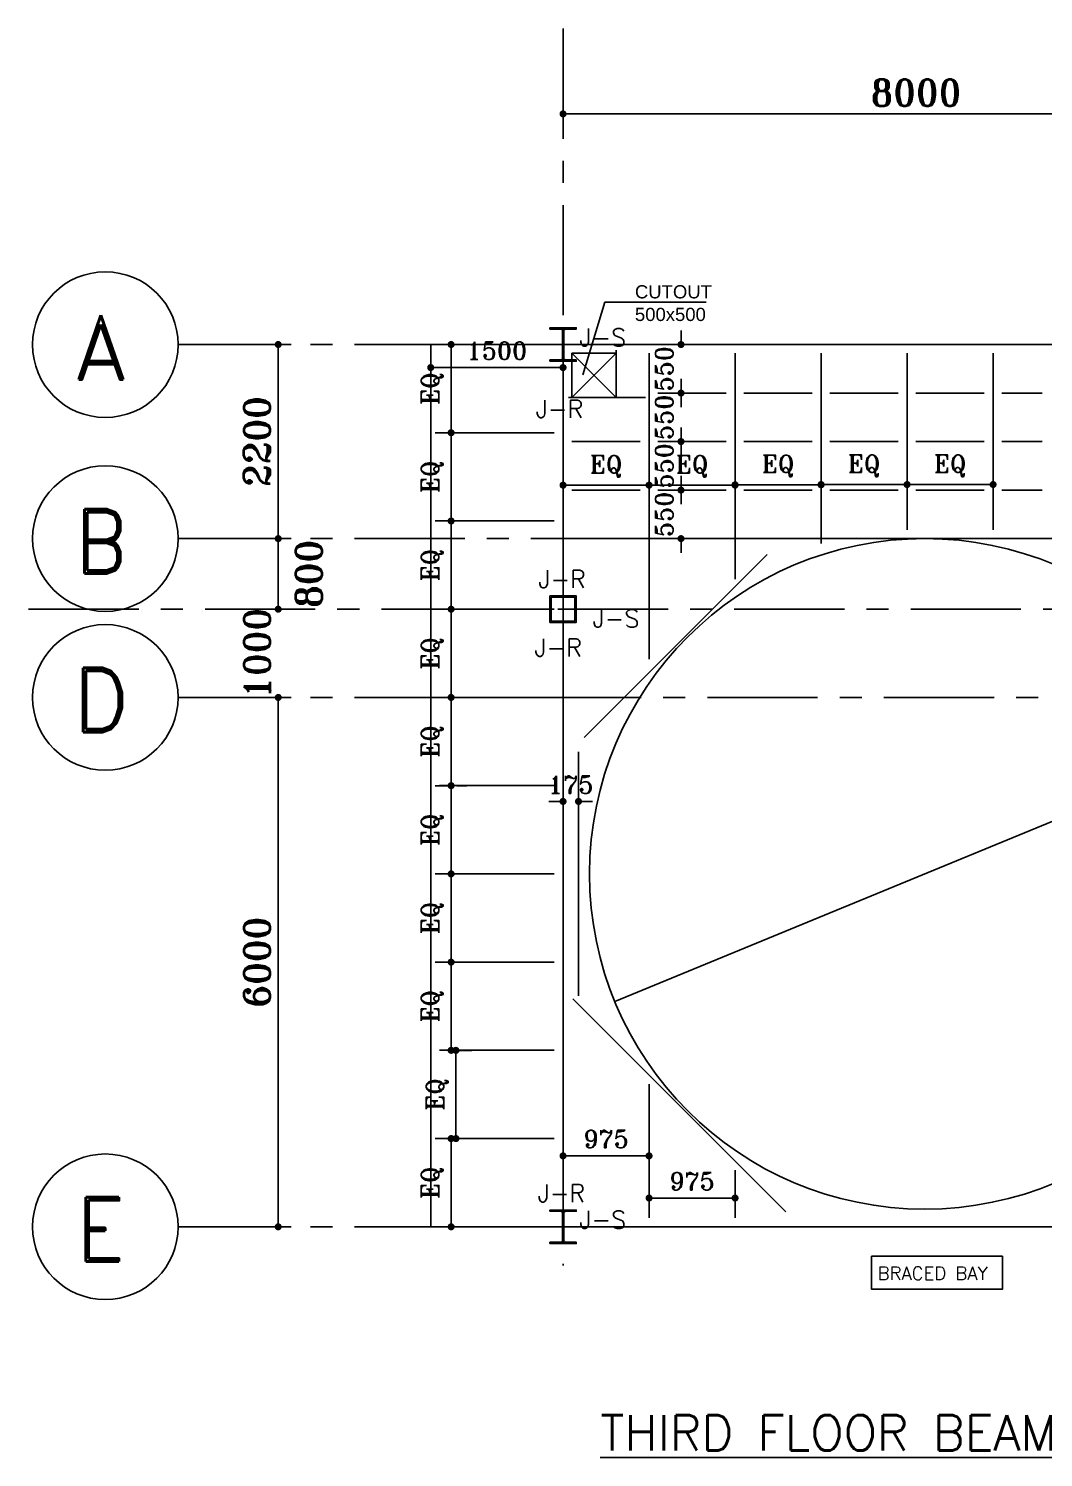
# Model space of a CAD drawing. Header units: inches. Extents: x 1387 to 2676, y -3554 to -2136.
# Drawn here: x 2588.21 to 2599.72, y -2579.95 to -2563.75 of the extents above; entities that cross this region are included whole.
import ezdxf
from ezdxf.enums import TextEntityAlignment as Align

# ---------------------------------------------------------------- set-up
doc = ezdxf.new("R2010")
doc.units = ezdxf.units.IN
doc.header["$MEASUREMENT"] = 0
for name, pattern in [('CENTER', [2, 1.25, -0.25, 0.25, -0.25]), ('DASHDOTX2', [2, 1, -0.5, 0, -0.5]), ('HIDDEN', [0.375, 0.25, -0.125])]:
    doc.linetypes.add(name, pattern=pattern)
for name, color, linetype in [('3', 3, 'HIDDEN'), ('3G', 3, 'Continuous'), ('A-TEXT', 7, 'Continuous'), ('AA-IPE300', 27, 'Continuous'), ('AA_CUT OUT', 250, 'Continuous'), ('Ax', 1, 'DASHDOTX2'), ('AXE', 1, 'CENTER'), ('DIM', 8, 'Continuous'), ('MEMBER TEXT', 7, 'Continuous'), ('Pich', 2, 'Continuous'), ('UPN100', 1, 'Continuous'), ('wall', 4, 'Continuous')]:
    doc.layers.add(name, color=color, linetype=linetype)
doc.styles.add('ROMAND', font='ROMAND.shx')
doc.styles.add('ROMANS', font='ROMANS')
doc.styles.add('ROMANT', font='romant')
doc.styles.get("Standard").update_dxf_attribs({"font": 'arial.ttf'})
doc.dimstyles.new('1-100', dxfattribs={"dimtxt": 0.3, "dimasz": 0.08, "dimexe": 0.18, "dimexo": 0.0625, "dimgap": 0.09, "dimtad": 1, "dimdec": 0, "dimlfac": 1000, "dimdsep": 46, "dimtxsty": 'ROMANT', "dimblk": 'DOT', "dimcen": 0.09, "dimclrd": 1, "dimclre": 1, "dimclrt": 3, "dimadec": 0, "dimazin": 0, "dimtfac": 1, "dimtdec": 0, "dimtix": 1, "dimtofl": 0, "dimtmove": 2, "dimatfit": 3, "dimldrblk": 'DOT', "dimfxl": 1, "dimtolj": 1, "dimarcsym": 0})
doc.dimstyles.new('Copy of 1-100', dxfattribs={"dimtxt": 0.2, "dimasz": 0.08, "dimexe": 0.18, "dimexo": 0.0625, "dimgap": 0.09, "dimtad": 1, "dimdec": 0, "dimlfac": 1000, "dimdsep": 46, "dimtxsty": 'ROMANT', "dimblk": 'DOT', "dimcen": 0.09, "dimclrd": 1, "dimclre": 1, "dimclrt": 3, "dimadec": 0, "dimazin": 0, "dimtfac": 1, "dimtdec": 0, "dimtix": 1, "dimtofl": 0, "dimtmove": 2, "dimatfit": 3, "dimldrblk": 'DOT', "dimfxl": 1, "dimtolj": 1, "dimarcsym": 0})
doc.dimstyles.get("Standard").update_dxf_attribs({"dimtxt": 0.25, "dimasz": 0.18, "dimexe": 0.18, "dimexo": 0.0625, "dimgap": 0.09, "dimtad": 0, "dimdec": 0, "dimlfac": 100, "dimzin": 0, "dimdsep": 46, "dimtxsty": 'Standard', "dimcen": 0.09, "dimadec": 0, "dimazin": 0, "dimtfac": 1, "dimtdec": 0, "dimtofl": 0, "dimtmove": 0, "dimatfit": 3, "dimfxl": 1, "dimtolj": 1, "dimtzin": 0, "dimarcsym": 0})

# ---------------------------------------------------------------- blocks, each defined once
blk = doc.blocks.new('DOT')
at = {"layer": 'DIM', "color": 0, "linetype": 'ByBlock'}
blk.add_line((-0.5, 0), (-1, 0), dxfattribs=at)
at = {"layer": 'DIM', "color": 0, "linetype": 'ByBlock', "const_width": 0.5}
blk.add_lwpolyline([(-0.25, 0, 1), (0.25, 0, 1)], format="xyb", close=True, dxfattribs=at)
blk = doc.blocks.new('*D2532')
at = {"color": 1, "lineweight": -2, "transparency": 16777216}
for p, q in [((-8386, 5445), (-9190, 5114)), ((-15414, 2555), (-9817, 4856))]:
    blk.add_line(p, q, dxfattribs=at)
at = {"layer": 'Defpoints', "color": 0, "transparency": 16777216}
for p in [(-8385, 5445), (-15415, 2555)]:
    blk.add_point(p, dxfattribs=at)
at = {"color": 1, "lineweight": -2, "transparency": 16777216, "xscale": 0.08, "yscale": 0.08, "zscale": 0.08}
for p, rotation in [((-8385, 5445), 22.34880130338584), ((-15415, 2555), 202.3488013033858)]:
    blk.add_blockref('DOT', p, dxfattribs=dict(at, rotation=rotation))
at = {"color": 3, "transparency": 16777216, "insert": (-9503, 4985), "char_height": 150, "attachment_point": 5, "rotation": 22.3488, "style": 'ROMANT'}
blk.add_mtext('\\A1;∅7600', dxfattribs=at)
blk = doc.blocks.new('_Dot')
at = {"layer": 'DIM', "color": 0, "lineweight": -2}
blk.add_line((-0.5, 0), (-1, 0), dxfattribs=at)
at = {"layer": 'DIM', "color": 0, "const_width": 0.5}
blk.add_lwpolyline([(-0.25, 0, 1), (0.25, 0, 1)], format="xyb", close=True, dxfattribs=at)
blk = doc.blocks.new('*D2237')
at = {"layer": 'Defpoints', "color": 0, "transparency": 16777216}
for p in [(2593.003, -2576.334), (2593.086, -2576.334), (2593.086, -2577.334)]:
    blk.add_point(p, dxfattribs=at)
at = {"layer": 'Pich', "color": 1, "lineweight": -2, "transparency": 16777216}
for p, q in [((2593.023, -2576.334), (2592.823, -2576.334)), ((2593.003, -2577.254), (2593.003, -2576.414)), ((2593.023, -2577.334), (2592.823, -2577.334))]:
    blk.add_line(p, q, dxfattribs=at)
at = {"layer": 'Pich', "color": 1, "lineweight": -2, "transparency": 16777216, "xscale": 0.08, "yscale": 0.08, "zscale": 0.08}
for p, rotation in [((2593.003, -2576.334), 90), ((2593.003, -2577.334), 270)]:
    blk.add_blockref('DOT', p, dxfattribs=dict(at, rotation=rotation))
at = {"layer": 'Pich', "color": 3, "transparency": 16777216, "insert": (2592.789, -2576.834), "char_height": 0.2, "attachment_point": 5, "rotation": 90, "style": 'ROMANT'}
blk.add_mtext('\\A1;EQ', dxfattribs=at)
blk = doc.blocks.new('*D2238')
at = {"layer": 'Defpoints', "color": 0, "transparency": 16777216}
for p in [(2593.058, -2575.334), (2593.058, -2575.334), (2592.987, -2576.334)]:
    blk.add_point(p, dxfattribs=at)
at = {"layer": 'Pich', "color": 1, "lineweight": -2, "transparency": 16777216}
for p, q in [((2593.058, -2576.254), (2593.058, -2575.414)), ((2593.121, -2575.334), (2593.238, -2575.334)), ((2593.049, -2576.334), (2593.238, -2576.334))]:
    blk.add_line(p, q, dxfattribs=at)
at = {"layer": 'Pich', "color": 1, "lineweight": -2, "transparency": 16777216, "xscale": 0.08, "yscale": 0.08, "zscale": 0.08}
for p, rotation in [((2593.058, -2575.334), 90), ((2593.058, -2576.334), 270)]:
    blk.add_blockref('DOT', p, dxfattribs=dict(at, rotation=rotation))
at = {"layer": 'Pich', "color": 3, "transparency": 16777216, "insert": (2592.844, -2575.834), "char_height": 0.2, "attachment_point": 5, "rotation": 90, "style": 'ROMANT'}
blk.add_mtext('\\A1;EQ', dxfattribs=at)
blk = doc.blocks.new('*D2239')
at = {"layer": 'Defpoints', "color": 0, "transparency": 16777216}
for p in [(2593.003, -2574.334), (2593.072, -2574.334), (2593.003, -2575.334)]:
    blk.add_point(p, dxfattribs=at)
at = {"layer": 'Pich', "color": 1, "lineweight": -2, "transparency": 16777216}
for p, q in [((2593.01, -2574.334), (2592.823, -2574.334)), ((2593.003, -2575.254), (2593.003, -2574.414)), ((2593.066, -2575.334), (2593.183, -2575.334))]:
    blk.add_line(p, q, dxfattribs=at)
at = {"layer": 'Pich', "color": 1, "lineweight": -2, "transparency": 16777216, "xscale": 0.08, "yscale": 0.08, "zscale": 0.08}
for p, rotation in [((2593.003, -2574.334), 90), ((2593.003, -2575.334), 270)]:
    blk.add_blockref('DOT', p, dxfattribs=dict(at, rotation=rotation))
at = {"layer": 'Pich', "color": 3, "transparency": 16777216, "insert": (2592.789, -2574.834), "char_height": 0.2, "attachment_point": 5, "rotation": 90, "style": 'ROMANT'}
blk.add_mtext('\\A1;EQ', dxfattribs=at)
blk = doc.blocks.new('*D2240')
at = {"layer": 'Defpoints', "color": 0, "transparency": 16777216}
for p in [(2593.003, -2573.334), (2593.072, -2573.334), (2593.003, -2574.334)]:
    blk.add_point(p, dxfattribs=at)
at = {"layer": 'Pich', "color": 1, "lineweight": -2, "transparency": 16777216}
for p, q in [((2593.01, -2573.334), (2592.823, -2573.334)), ((2593.003, -2574.254), (2593.003, -2573.414)), ((2593.066, -2574.334), (2593.183, -2574.334))]:
    blk.add_line(p, q, dxfattribs=at)
at = {"layer": 'Pich', "color": 1, "lineweight": -2, "transparency": 16777216, "xscale": 0.08, "yscale": 0.08, "zscale": 0.08}
for p, rotation in [((2593.003, -2573.334), 90), ((2593.003, -2574.334), 270)]:
    blk.add_blockref('DOT', p, dxfattribs=dict(at, rotation=rotation))
at = {"layer": 'Pich', "color": 3, "transparency": 16777216, "insert": (2592.789, -2573.834), "char_height": 0.2, "attachment_point": 5, "rotation": 90, "style": 'ROMANT'}
blk.add_mtext('\\A1;EQ', dxfattribs=at)
blk = doc.blocks.new('*D2241')
at = {"layer": 'Defpoints', "color": 0, "transparency": 16777216}
for p in [(2593.003, -2572.334), (2593.072, -2572.334), (2593.003, -2573.334)]:
    blk.add_point(p, dxfattribs=at)
at = {"layer": 'Pich', "color": 1, "lineweight": -2, "transparency": 16777216}
for p, q in [((2593.01, -2572.334), (2592.823, -2572.334)), ((2593.003, -2573.254), (2593.003, -2572.414)), ((2593.066, -2573.334), (2593.183, -2573.334))]:
    blk.add_line(p, q, dxfattribs=at)
at = {"layer": 'Pich', "color": 1, "lineweight": -2, "transparency": 16777216, "xscale": 0.08, "yscale": 0.08, "zscale": 0.08}
for p, rotation in [((2593.003, -2572.334), 90), ((2593.003, -2573.334), 270)]:
    blk.add_blockref('DOT', p, dxfattribs=dict(at, rotation=rotation))
at = {"layer": 'Pich', "color": 3, "transparency": 16777216, "insert": (2592.789, -2572.834), "char_height": 0.2, "attachment_point": 5, "rotation": 90, "style": 'ROMANT'}
blk.add_mtext('\\A1;EQ', dxfattribs=at)
blk = doc.blocks.new('*D2242')
at = {"layer": 'Defpoints', "color": 0, "transparency": 16777216}
for p in [(2593.003, -2571.334), (2593.072, -2571.334), (2593.003, -2572.334)]:
    blk.add_point(p, dxfattribs=at)
at = {"layer": 'Pich', "color": 1, "lineweight": -2, "transparency": 16777216}
for p, q in [((2593.01, -2571.334), (2592.823, -2571.334)), ((2593.003, -2572.254), (2593.003, -2571.414)), ((2593.066, -2572.334), (2593.183, -2572.334))]:
    blk.add_line(p, q, dxfattribs=at)
at = {"layer": 'Pich', "color": 1, "lineweight": -2, "transparency": 16777216, "xscale": 0.08, "yscale": 0.08, "zscale": 0.08}
for p, rotation in [((2593.003, -2571.334), 90), ((2593.003, -2572.334), 270)]:
    blk.add_blockref('DOT', p, dxfattribs=dict(at, rotation=rotation))
at = {"layer": 'Pich', "color": 3, "transparency": 16777216, "insert": (2592.789, -2571.834), "char_height": 0.2, "attachment_point": 5, "rotation": 90, "style": 'ROMANT'}
blk.add_mtext('\\A1;EQ', dxfattribs=at)
blk = doc.blocks.new('*D2243')
at = {"layer": 'Defpoints', "color": 0, "transparency": 16777216}
for p in [(2593.003, -2570.334), (2593.072, -2570.334), (2593.003, -2571.334)]:
    blk.add_point(p, dxfattribs=at)
at = {"layer": 'Pich', "color": 1, "lineweight": -2, "transparency": 16777216}
for p, q in [((2593.01, -2570.334), (2592.823, -2570.334)), ((2593.003, -2571.254), (2593.003, -2570.414)), ((2593.066, -2571.334), (2593.183, -2571.334))]:
    blk.add_line(p, q, dxfattribs=at)
at = {"layer": 'Pich', "color": 1, "lineweight": -2, "transparency": 16777216, "xscale": 0.08, "yscale": 0.08, "zscale": 0.08}
for p, rotation in [((2593.003, -2570.334), 90), ((2593.003, -2571.334), 270)]:
    blk.add_blockref('DOT', p, dxfattribs=dict(at, rotation=rotation))
at = {"layer": 'Pich', "color": 3, "transparency": 16777216, "insert": (2592.789, -2570.834), "char_height": 0.2, "attachment_point": 5, "rotation": 90, "style": 'ROMANT'}
blk.add_mtext('\\A1;EQ', dxfattribs=at)
blk = doc.blocks.new('*D2244')
at = {"layer": 'Defpoints', "color": 0, "transparency": 16777216}
for p in [(2593.003, -2569.334), (2593.072, -2569.334), (2593.003, -2570.334)]:
    blk.add_point(p, dxfattribs=at)
at = {"layer": 'Pich', "color": 1, "lineweight": -2, "transparency": 16777216}
for p, q in [((2593.01, -2569.334), (2592.823, -2569.334)), ((2593.003, -2570.254), (2593.003, -2569.414)), ((2593.066, -2570.334), (2593.183, -2570.334))]:
    blk.add_line(p, q, dxfattribs=at)
at = {"layer": 'Pich', "color": 1, "lineweight": -2, "transparency": 16777216, "xscale": 0.08, "yscale": 0.08, "zscale": 0.08}
for p, rotation in [((2593.003, -2569.334), 90), ((2593.003, -2570.334), 270)]:
    blk.add_blockref('DOT', p, dxfattribs=dict(at, rotation=rotation))
at = {"layer": 'Pich', "color": 3, "transparency": 16777216, "insert": (2592.789, -2569.834), "char_height": 0.2, "attachment_point": 5, "rotation": 90, "style": 'ROMANT'}
blk.add_mtext('\\A1;EQ', dxfattribs=at)
blk = doc.blocks.new('*D2245')
at = {"layer": 'Defpoints', "color": 0, "transparency": 16777216}
for p in [(2593.003, -2568.334), (2593.072, -2568.334), (2593.003, -2569.334)]:
    blk.add_point(p, dxfattribs=at)
at = {"layer": 'Pich', "color": 1, "lineweight": -2, "transparency": 16777216}
for p, q in [((2593.01, -2568.334), (2592.823, -2568.334)), ((2593.003, -2569.254), (2593.003, -2568.414)), ((2593.066, -2569.334), (2593.183, -2569.334))]:
    blk.add_line(p, q, dxfattribs=at)
at = {"layer": 'Pich', "color": 1, "lineweight": -2, "transparency": 16777216, "xscale": 0.08, "yscale": 0.08, "zscale": 0.08}
for p, rotation in [((2593.003, -2568.334), 90), ((2593.003, -2569.334), 270)]:
    blk.add_blockref('DOT', p, dxfattribs=dict(at, rotation=rotation))
at = {"layer": 'Pich', "color": 3, "transparency": 16777216, "insert": (2592.789, -2568.834), "char_height": 0.2, "attachment_point": 5, "rotation": 90, "style": 'ROMANT'}
blk.add_mtext('\\A1;EQ', dxfattribs=at)
blk = doc.blocks.new('*D2246')
at = {"layer": 'Defpoints', "color": 0, "transparency": 16777216}
for p in [(2593.003, -2567.334), (2593.072, -2567.334), (2593.003, -2568.334)]:
    blk.add_point(p, dxfattribs=at)
at = {"layer": 'Pich', "color": 1, "lineweight": -2, "transparency": 16777216}
for p, q in [((2593.01, -2567.334), (2592.823, -2567.334)), ((2593.003, -2568.254), (2593.003, -2567.414)), ((2593.066, -2568.334), (2593.183, -2568.334))]:
    blk.add_line(p, q, dxfattribs=at)
at = {"layer": 'Pich', "color": 1, "lineweight": -2, "transparency": 16777216, "xscale": 0.08, "yscale": 0.08, "zscale": 0.08}
for p, rotation in [((2593.003, -2567.334), 90), ((2593.003, -2568.334), 270)]:
    blk.add_blockref('DOT', p, dxfattribs=dict(at, rotation=rotation))
at = {"layer": 'Pich', "color": 3, "transparency": 16777216, "insert": (2592.789, -2567.834), "char_height": 0.2, "attachment_point": 5, "rotation": 90, "style": 'ROMANT'}
blk.add_mtext('\\A1;EQ', dxfattribs=at)
blk = doc.blocks.new('*D2247')
at = {"layer": 'Defpoints', "color": 0, "transparency": 16777216}
for p in [(2592.772, -2567.611), (2594.272, -2567.595), (2594.272, -2567.611)]:
    blk.add_point(p, dxfattribs=at)
at = {"layer": 'Pich', "color": 1, "lineweight": -2, "transparency": 16777216}
for p, q in [((2592.772, -2567.549), (2592.772, -2567.415)), ((2594.272, -2567.549), (2594.272, -2567.415)), ((2592.852, -2567.595), (2594.192, -2567.595))]:
    blk.add_line(p, q, dxfattribs=at)
at = {"layer": 'Pich', "color": 1, "lineweight": -2, "transparency": 16777216, "xscale": 0.08, "yscale": 0.08, "zscale": 0.08, "rotation": 180}
blk.add_blockref('DOT', (2592.772, -2567.595), dxfattribs=at)
at = {"layer": 'Pich', "color": 1, "lineweight": -2, "transparency": 16777216, "xscale": 0.08, "yscale": 0.08, "zscale": 0.08}
blk.add_blockref('DOT', (2594.272, -2567.595), dxfattribs=at)
at = {"layer": 'Pich', "color": 3, "transparency": 16777216, "insert": (2593.522, -2567.405), "char_height": 0.2, "attachment_point": 5, "style": 'ROMANT'}
blk.add_mtext('\\A1;1500', dxfattribs=at)
blk = doc.blocks.new('*D2248')
at = {"layer": 'Defpoints', "color": 0, "transparency": 16777216}
for p in [(2595.247, -2568.928), (2596.222, -2568.928), (2596.222, -2569.742)]:
    blk.add_point(p, dxfattribs=at)
at = {"layer": 'Pich', "color": 1, "lineweight": -2, "transparency": 16777216}
for p, q in [((2595.247, -2568.866), (2595.247, -2568.748)), ((2596.222, -2569.68), (2596.222, -2568.748)), ((2595.327, -2568.928), (2596.142, -2568.928))]:
    blk.add_line(p, q, dxfattribs=at)
at = {"layer": 'Pich', "color": 1, "lineweight": -2, "transparency": 16777216, "xscale": 0.08, "yscale": 0.08, "zscale": 0.08, "rotation": 180}
blk.add_blockref('DOT', (2595.247, -2568.928), dxfattribs=at)
at = {"layer": 'Pich', "color": 1, "lineweight": -2, "transparency": 16777216, "xscale": 0.08, "yscale": 0.08, "zscale": 0.08}
blk.add_blockref('DOT', (2596.222, -2568.928), dxfattribs=at)
at = {"layer": 'Pich', "color": 3, "transparency": 16777216, "insert": (2595.735, -2568.714), "char_height": 0.2, "attachment_point": 5, "style": 'ROMANT'}
blk.add_mtext('\\A1;EQ', dxfattribs=at)
blk = doc.blocks.new('*D2249')
at = {"layer": 'Defpoints', "color": 0, "transparency": 16777216}
for p in [(2596.222, -2568.93), (2597.197, -2568.924), (2597.197, -2569.65)]:
    blk.add_point(p, dxfattribs=at)
at = {"layer": 'Pich', "color": 1, "lineweight": -2, "transparency": 16777216}
for p, q in [((2596.222, -2568.868), (2596.222, -2568.744)), ((2597.197, -2569.588), (2597.197, -2568.744)), ((2596.302, -2568.924), (2597.117, -2568.924))]:
    blk.add_line(p, q, dxfattribs=at)
at = {"layer": 'Pich', "color": 1, "lineweight": -2, "transparency": 16777216, "xscale": 0.08, "yscale": 0.08, "zscale": 0.08, "rotation": 180}
blk.add_blockref('DOT', (2596.222, -2568.924), dxfattribs=at)
at = {"layer": 'Pich', "color": 1, "lineweight": -2, "transparency": 16777216, "xscale": 0.08, "yscale": 0.08, "zscale": 0.08}
blk.add_blockref('DOT', (2597.197, -2568.924), dxfattribs=at)
at = {"layer": 'Pich', "color": 3, "transparency": 16777216, "insert": (2596.71, -2568.71), "char_height": 0.2, "attachment_point": 5, "style": 'ROMANT'}
blk.add_mtext('\\A1;EQ', dxfattribs=at)
blk = doc.blocks.new('*D2250')
at = {"layer": 'Defpoints', "color": 0, "transparency": 16777216}
for p in [(2598.172, -2567.671), (2597.197, -2568.921), (2598.172, -2568.921)]:
    blk.add_point(p, dxfattribs=at)
at = {"layer": 'Pich', "color": 1, "lineweight": -2, "transparency": 16777216}
for p, q in [((2598.172, -2567.734), (2598.172, -2569.101)), ((2597.197, -2568.859), (2597.197, -2568.741)), ((2597.277, -2568.921), (2598.092, -2568.921))]:
    blk.add_line(p, q, dxfattribs=at)
at = {"layer": 'Pich', "color": 1, "lineweight": -2, "transparency": 16777216, "xscale": 0.08, "yscale": 0.08, "zscale": 0.08, "rotation": 180}
blk.add_blockref('DOT', (2597.197, -2568.921), dxfattribs=at)
at = {"layer": 'Pich', "color": 1, "lineweight": -2, "transparency": 16777216, "xscale": 0.08, "yscale": 0.08, "zscale": 0.08}
blk.add_blockref('DOT', (2598.172, -2568.921), dxfattribs=at)
at = {"layer": 'Pich', "color": 3, "transparency": 16777216, "insert": (2597.685, -2568.708), "char_height": 0.2, "attachment_point": 5, "style": 'ROMANT'}
blk.add_mtext('\\A1;EQ', dxfattribs=at)
blk = doc.blocks.new('*D2251')
at = {"layer": 'Defpoints', "color": 0, "transparency": 16777216}
for p in [(2599.147, -2567.671), (2598.172, -2568.921), (2599.147, -2568.921)]:
    blk.add_point(p, dxfattribs=at)
at = {"layer": 'Pich', "color": 1, "lineweight": -2, "transparency": 16777216}
for p, q in [((2599.147, -2567.734), (2599.147, -2569.101)), ((2598.172, -2568.859), (2598.172, -2568.741)), ((2598.252, -2568.921), (2599.067, -2568.921))]:
    blk.add_line(p, q, dxfattribs=at)
at = {"layer": 'Pich', "color": 1, "lineweight": -2, "transparency": 16777216, "xscale": 0.08, "yscale": 0.08, "zscale": 0.08, "rotation": 180}
blk.add_blockref('DOT', (2598.172, -2568.921), dxfattribs=at)
at = {"layer": 'Pich', "color": 1, "lineweight": -2, "transparency": 16777216, "xscale": 0.08, "yscale": 0.08, "zscale": 0.08}
blk.add_blockref('DOT', (2599.147, -2568.921), dxfattribs=at)
at = {"layer": 'Pich', "color": 3, "transparency": 16777216, "insert": (2598.66, -2568.708), "char_height": 0.2, "attachment_point": 5, "style": 'ROMANT'}
blk.add_mtext('\\A1;EQ', dxfattribs=at)
blk = doc.blocks.new('*D2262')
at = {"layer": 'Defpoints', "color": 0, "transparency": 16777216}
for p in [(2594.272, -2576.479), (2595.247, -2576.479), (2595.247, -2576.53)]:
    blk.add_point(p, dxfattribs=at)
at = {"layer": 'Pich', "color": 1, "lineweight": -2, "transparency": 16777216}
for p, q in [((2594.272, -2576.541), (2594.272, -2576.71)), ((2594.352, -2576.53), (2595.167, -2576.53)), ((2595.247, -2576.541), (2595.247, -2576.71))]:
    blk.add_line(p, q, dxfattribs=at)
at = {"layer": 'Pich', "color": 1, "lineweight": -2, "transparency": 16777216, "xscale": 0.08, "yscale": 0.08, "zscale": 0.08, "rotation": 180}
blk.add_blockref('DOT', (2594.272, -2576.53), dxfattribs=at)
at = {"layer": 'Pich', "color": 1, "lineweight": -2, "transparency": 16777216, "xscale": 0.08, "yscale": 0.08, "zscale": 0.08}
blk.add_blockref('DOT', (2595.247, -2576.53), dxfattribs=at)
at = {"layer": 'Pich', "color": 3, "transparency": 16777216, "insert": (2594.76, -2576.34), "char_height": 0.2, "attachment_point": 5, "style": 'ROMANT'}
blk.add_mtext('\\A1;975', dxfattribs=at)
blk = doc.blocks.new('*D2263')
at = {"layer": 'Defpoints', "color": 0, "transparency": 16777216}
for p in [(2595.247, -2576.909), (2596.222, -2576.909), (2596.222, -2577.008)]:
    blk.add_point(p, dxfattribs=at)
at = {"layer": 'Pich', "color": 1, "lineweight": -2, "transparency": 16777216}
for p, q in [((2595.247, -2576.972), (2595.247, -2577.188)), ((2595.327, -2577.008), (2596.142, -2577.008)), ((2596.222, -2576.972), (2596.222, -2577.188))]:
    blk.add_line(p, q, dxfattribs=at)
at = {"layer": 'Pich', "color": 1, "lineweight": -2, "transparency": 16777216, "xscale": 0.08, "yscale": 0.08, "zscale": 0.08, "rotation": 180}
blk.add_blockref('DOT', (2595.247, -2577.008), dxfattribs=at)
at = {"layer": 'Pich', "color": 1, "lineweight": -2, "transparency": 16777216, "xscale": 0.08, "yscale": 0.08, "zscale": 0.08}
blk.add_blockref('DOT', (2596.222, -2577.008), dxfattribs=at)
at = {"layer": 'Pich', "color": 3, "transparency": 16777216, "insert": (2595.735, -2576.818), "char_height": 0.2, "attachment_point": 5, "style": 'ROMANT'}
blk.add_mtext('\\A1;975', dxfattribs=at)
blk = doc.blocks.new('*D2264')
at = {"layer": 'Defpoints', "color": 0, "transparency": 16777216}
for p in [(2594.272, -2572.492), (2594.447, -2572.492), (2594.447, -2572.513)]:
    blk.add_point(p, dxfattribs=at)
at = {"layer": 'Pich', "color": 1, "lineweight": -2, "transparency": 16777216}
for p, q in [((2594.192, -2572.513), (2594.112, -2572.513)), ((2594.272, -2572.555), (2594.272, -2572.693)), ((2594.447, -2572.555), (2594.447, -2572.693)), ((2594.527, -2572.513), (2594.607, -2572.513))]:
    blk.add_line(p, q, dxfattribs=at)
at = {"layer": 'Pich', "color": 1, "lineweight": -2, "transparency": 16777216, "xscale": 0.08, "yscale": 0.08, "zscale": 0.08}
blk.add_blockref('DOT', (2594.272, -2572.513), dxfattribs=at)
at = {"layer": 'Pich', "color": 1, "lineweight": -2, "transparency": 16777216, "xscale": 0.08, "yscale": 0.08, "zscale": 0.08, "rotation": 180}
blk.add_blockref('DOT', (2594.447, -2572.513), dxfattribs=at)
at = {"layer": 'Pich', "color": 3, "transparency": 16777216, "insert": (2594.36, -2572.323), "char_height": 0.2, "attachment_point": 5, "style": 'ROMANT'}
blk.add_mtext('\\A1;175', dxfattribs=at)
blk = doc.blocks.new('*D2150')
at = {"layer": 'Defpoints', "color": 0, "transparency": 16777216}
for p in [(2591.251, -2567.334), (2591.043, -2569.534), (2591.251, -2569.534)]:
    blk.add_point(p, dxfattribs=at)
at = {"layer": 'wall', "color": 1, "lineweight": -2, "transparency": 16777216}
for p, q in [((2591.188, -2567.334), (2590.863, -2567.334)), ((2591.043, -2567.414), (2591.043, -2569.454)), ((2591.188, -2569.534), (2590.863, -2569.534))]:
    blk.add_line(p, q, dxfattribs=at)
at = {"layer": 'wall', "color": 1, "lineweight": -2, "transparency": 16777216, "xscale": 0.08, "yscale": 0.08, "zscale": 0.08}
for p, rotation in [((2591.043, -2567.334), 89.999316665766), ((2591.043, -2569.534), 269.9993166657659)]:
    blk.add_blockref('DOT', p, dxfattribs=dict(at, rotation=rotation))
at = {"layer": 'wall', "color": 3, "transparency": 16777216, "insert": (2590.803, -2568.434), "char_height": 0.3, "attachment_point": 5, "rotation": 89.9993, "style": 'ROMANT'}
blk.add_mtext('\\A1;2200', dxfattribs=at)
blk = doc.blocks.new('*D2517')
at = {"layer": 'Defpoints', "color": 0, "transparency": 16777216}
for p in [(2602.272, -2564.72), (2602.272, -2564.72), (2594.272, -2564.853)]:
    blk.add_point(p, dxfattribs=at)
at = {"layer": 'wall', "color": 1, "lineweight": -2, "transparency": 16777216}
for p, q in [((2594.272, -2564.79), (2594.272, -2564.54)), ((2602.272, -2564.657), (2602.272, -2564.54)), ((2594.352, -2564.72), (2602.192, -2564.72))]:
    blk.add_line(p, q, dxfattribs=at)
at = {"layer": 'wall', "color": 1, "lineweight": -2, "transparency": 16777216, "xscale": 0.08, "yscale": 0.08, "zscale": 0.08, "rotation": 180}
blk.add_blockref('DOT', (2594.272, -2564.72), dxfattribs=at)
at = {"layer": 'wall', "color": 1, "lineweight": -2, "transparency": 16777216, "xscale": 0.08, "yscale": 0.08, "zscale": 0.08}
blk.add_blockref('DOT', (2602.272, -2564.72), dxfattribs=at)
at = {"layer": 'wall', "color": 3, "transparency": 16777216, "insert": (2598.272, -2564.48), "char_height": 0.3, "attachment_point": 5, "style": 'ROMANT'}
blk.add_mtext('\\A1;8000', dxfattribs=at)
blk = doc.blocks.new('*D2152')
at = {"layer": 'Defpoints', "color": 0, "transparency": 16777216}
for p in [(2591.251, -2569.534), (2591.043, -2570.334), (2591.251, -2570.334)]:
    blk.add_point(p, dxfattribs=at)
at = {"layer": 'wall', "color": 1, "lineweight": -2, "transparency": 16777216}
for p, q in [((2591.188, -2569.534), (2590.863, -2569.534)), ((2591.043, -2569.614), (2591.043, -2570.254)), ((2591.188, -2570.334), (2590.863, -2570.334))]:
    blk.add_line(p, q, dxfattribs=at)
at = {"layer": 'wall', "color": 1, "lineweight": -2, "transparency": 16777216, "xscale": 0.08, "yscale": 0.08, "zscale": 0.08}
for p, rotation in [((2591.043, -2569.534), 89.9983735174922), ((2591.043, -2570.334), 269.9983735174923)]:
    blk.add_blockref('DOT', p, dxfattribs=dict(at, rotation=rotation))
at = {"layer": 'wall', "color": 3, "transparency": 16777216, "insert": (2591.39, -2569.934), "char_height": 0.3, "attachment_point": 5, "rotation": 89.9984, "style": 'ROMANT'}
blk.add_mtext('\\A1;800', dxfattribs=at)
blk = doc.blocks.new('*D2153')
at = {"layer": 'Defpoints', "color": 0, "transparency": 16777216}
for p in [(2591.251, -2570.334), (2591.043, -2571.334), (2591.251, -2571.334)]:
    blk.add_point(p, dxfattribs=at)
at = {"layer": 'wall', "color": 1, "lineweight": -2, "transparency": 16777216}
for p, q in [((2591.043, -2570.254), (2591.043, -2570.174)), ((2591.188, -2570.334), (2590.863, -2570.334)), ((2591.188, -2571.334), (2590.863, -2571.334)), ((2591.043, -2571.414), (2591.043, -2571.494))]:
    blk.add_line(p, q, dxfattribs=at)
at = {"layer": 'wall', "color": 1, "lineweight": -2, "transparency": 16777216, "xscale": 0.08, "yscale": 0.08, "zscale": 0.08}
for p, rotation in [((2591.043, -2570.334), 269.9983735174825), ((2591.043, -2571.334), 89.99837351748256)]:
    blk.add_blockref('DOT', p, dxfattribs=dict(at, rotation=rotation))
at = {"layer": 'wall', "color": 3, "transparency": 16777216, "insert": (2590.803, -2570.834), "char_height": 0.3, "attachment_point": 5, "rotation": 89.9984, "style": 'ROMANT'}
blk.add_mtext('\\A1;1000', dxfattribs=at)
blk = doc.blocks.new('*D2154')
at = {"layer": 'Defpoints', "color": 0, "transparency": 16777216}
for p in [(2591.251, -2571.334), (2591.043, -2577.334), (2591.251, -2577.334)]:
    blk.add_point(p, dxfattribs=at)
at = {"layer": 'wall', "color": 1, "lineweight": -2, "transparency": 16777216}
for p, q in [((2591.188, -2571.334), (2590.863, -2571.334)), ((2591.043, -2571.414), (2591.043, -2577.254)), ((2591.188, -2577.334), (2590.863, -2577.334))]:
    blk.add_line(p, q, dxfattribs=at)
at = {"layer": 'wall', "color": 1, "lineweight": -2, "transparency": 16777216, "xscale": 0.08, "yscale": 0.08, "zscale": 0.08}
for p, rotation in [((2591.043, -2571.334), 89.99960862946195), ((2591.043, -2577.334), 269.999608629462)]:
    blk.add_blockref('DOT', p, dxfattribs=dict(at, rotation=rotation))
at = {"layer": 'wall', "color": 3, "transparency": 16777216, "insert": (2590.803, -2574.334), "char_height": 0.3, "attachment_point": 5, "rotation": 89.9996, "style": 'ROMANT'}
blk.add_mtext('\\A1;6000', dxfattribs=at)
blk = doc.blocks.new('*D2597')
at = {"layer": 'Defpoints', "color": 0, "transparency": 16777216}
for p in [(2594.272, -2568.928), (2595.247, -2568.928), (2595.247, -2569.742)]:
    blk.add_point(p, dxfattribs=at)
at = {"layer": 'Pich', "color": 1, "lineweight": -2, "transparency": 16777216}
for p, q in [((2594.272, -2568.866), (2594.272, -2568.748)), ((2595.247, -2569.68), (2595.247, -2568.748)), ((2594.352, -2568.928), (2595.167, -2568.928))]:
    blk.add_line(p, q, dxfattribs=at)
at = {"layer": 'Pich', "color": 1, "lineweight": -2, "transparency": 16777216, "xscale": 0.08, "yscale": 0.08, "zscale": 0.08, "rotation": 180}
blk.add_blockref('DOT', (2594.272, -2568.928), dxfattribs=at)
at = {"layer": 'Pich', "color": 1, "lineweight": -2, "transparency": 16777216, "xscale": 0.08, "yscale": 0.08, "zscale": 0.08}
blk.add_blockref('DOT', (2595.247, -2568.928), dxfattribs=at)
at = {"layer": 'Pich', "color": 3, "transparency": 16777216, "insert": (2594.76, -2568.714), "char_height": 0.2, "attachment_point": 5, "style": 'ROMANT'}
blk.add_mtext('\\A1;EQ', dxfattribs=at)
blk = doc.blocks.new('*D2598')
at = {"color": 1, "lineweight": -2, "transparency": 16777216}
for p, q in [((2595.609, -2567.254), (2595.609, -2567.174)), ((2596.051, -2567.334), (2595.429, -2567.334)), ((2595.582, -2567.884), (2595.429, -2567.884)), ((2595.609, -2567.964), (2595.609, -2568.044))]:
    blk.add_line(p, q, dxfattribs=at)
at = {"layer": 'Defpoints', "color": 0, "transparency": 16777216}
for p in [(2596.114, -2567.334), (2595.609, -2567.884), (2595.645, -2567.884)]:
    blk.add_point(p, dxfattribs=at)
at = {"color": 1, "lineweight": -2, "transparency": 16777216, "xscale": 0.08, "yscale": 0.08, "zscale": 0.08}
for p, rotation in [((2595.609, -2567.334), 270), ((2595.609, -2567.884), 90)]:
    blk.add_blockref('DOT', p, dxfattribs=dict(at, rotation=rotation))
at = {"color": 3, "transparency": 16777216, "insert": (2595.419, -2567.609), "char_height": 0.2, "attachment_point": 5, "rotation": 90, "style": 'ROMANT'}
blk.add_mtext('\\A1;550', dxfattribs=at)
blk = doc.blocks.new('*D2599')
at = {"color": 1, "lineweight": -2, "transparency": 16777216}
for p, q in [((2595.609, -2567.804), (2595.609, -2567.724)), ((2596.051, -2567.884), (2595.429, -2567.884)), ((2595.582, -2568.434), (2595.429, -2568.434)), ((2595.609, -2568.514), (2595.609, -2568.594))]:
    blk.add_line(p, q, dxfattribs=at)
at = {"layer": 'Defpoints', "color": 0, "transparency": 16777216}
for p in [(2596.114, -2567.884), (2595.609, -2568.434), (2595.645, -2568.434)]:
    blk.add_point(p, dxfattribs=at)
at = {"color": 1, "lineweight": -2, "transparency": 16777216, "xscale": 0.08, "yscale": 0.08, "zscale": 0.08}
for p, rotation in [((2595.609, -2567.884), 270), ((2595.609, -2568.434), 90)]:
    blk.add_blockref('DOT', p, dxfattribs=dict(at, rotation=rotation))
at = {"color": 3, "transparency": 16777216, "insert": (2595.419, -2568.159), "char_height": 0.2, "attachment_point": 5, "rotation": 90, "style": 'ROMANT'}
blk.add_mtext('\\A1;550', dxfattribs=at)
blk = doc.blocks.new('*D2600')
at = {"color": 1, "lineweight": -2, "transparency": 16777216}
for p, q in [((2595.609, -2568.354), (2595.609, -2568.274)), ((2596.051, -2568.434), (2595.429, -2568.434)), ((2595.582, -2568.984), (2595.429, -2568.984)), ((2595.609, -2569.064), (2595.609, -2569.144))]:
    blk.add_line(p, q, dxfattribs=at)
at = {"layer": 'Defpoints', "color": 0, "transparency": 16777216}
for p in [(2596.114, -2568.434), (2595.609, -2568.984), (2595.645, -2568.984)]:
    blk.add_point(p, dxfattribs=at)
at = {"color": 1, "lineweight": -2, "transparency": 16777216, "xscale": 0.08, "yscale": 0.08, "zscale": 0.08}
for p, rotation in [((2595.609, -2568.434), 270), ((2595.609, -2568.984), 90)]:
    blk.add_blockref('DOT', p, dxfattribs=dict(at, rotation=rotation))
at = {"color": 3, "transparency": 16777216, "insert": (2595.419, -2568.709), "char_height": 0.2, "attachment_point": 5, "rotation": 90, "style": 'ROMANT'}
blk.add_mtext('\\A1;550', dxfattribs=at)
blk = doc.blocks.new('*D2601')
at = {"color": 1, "lineweight": -2, "transparency": 16777216}
for p, q in [((2595.609, -2568.904), (2595.609, -2568.824)), ((2596.051, -2568.984), (2595.429, -2568.984)), ((2595.582, -2569.534), (2595.429, -2569.534)), ((2595.609, -2569.614), (2595.609, -2569.694))]:
    blk.add_line(p, q, dxfattribs=at)
at = {"layer": 'Defpoints', "color": 0, "transparency": 16777216}
for p in [(2596.114, -2568.984), (2595.609, -2569.534), (2595.645, -2569.534)]:
    blk.add_point(p, dxfattribs=at)
at = {"color": 1, "lineweight": -2, "transparency": 16777216, "xscale": 0.08, "yscale": 0.08, "zscale": 0.08}
for p, rotation in [((2595.609, -2568.984), 270), ((2595.609, -2569.534), 90)]:
    blk.add_blockref('DOT', p, dxfattribs=dict(at, rotation=rotation))
at = {"color": 3, "transparency": 16777216, "insert": (2595.419, -2569.259), "char_height": 0.2, "attachment_point": 5, "rotation": 90, "style": 'ROMANT'}
blk.add_mtext('\\A1;550', dxfattribs=at)
blk = doc.blocks.new('G$CFD95EC12')
at = {"color": 1}
for p, q in [((-15900, 9900), (-15400, 9400)), ((-15400, 9900), (-15900, 9400))]:
    blk.add_line(p, q, dxfattribs=at)
at = {"layer": 'AA_CUT OUT', "color": 1}
blk.add_lwpolyline([(-15400, 9900), (-15900, 9900), (-15900, 9400), (-15400, 9400)], close=True, dxfattribs=at)
blk.add_circle((-11900, 4000), 3800, dxfattribs=at)
at = {"color": 3}
for s, p in [('CUTOUT', (-15185.5, 10522.3)), ('500x500', (-15185.5, 10266))]:
    blk.add_text(s, height=150, dxfattribs=at).set_placement(p)
dim = blk.add_diameter_dim_2p(p1=(-15414.6, 2555.1), p2=(-8385.4, 5444.9), dimstyle='Copy of 1-100', override={"dimtxt": 150, "dimlfac": 1})
dim.commit()
dim.dimension.update_dxf_attribs({"geometry": '*D2532', "text_midpoint": (-9503.5, 4985.3), "dimtype": 163})
blk.add_leader([(-15775, 9656.4), (-15526.6, 10480.1), (-14377.7, 10480.1)], dimstyle='Standard', override={"dimscale": 75}, dxfattribs=at)

msp = doc.modelspace()

# ---------------------------------------------------------------- hatches: boundary and pattern name
for points in [[(2594.26476624, -2567.15869343), (2594.25329001, -2567.15869343, 0.4144144444), (2594.26476624, -2567.17017753)], [(2594.27976624, -2567.15869343), (2594.29124247, -2567.15869343, -0.4144144444), (2594.27976624, -2567.17017753)], [(2594.26476624, -2567.50873294), (2594.25329001, -2567.50873294, -0.4144144444), (2594.26476624, -2567.49724883)], [(2594.27976624, -2567.50873294), (2594.29124247, -2567.50873294, 0.4144144444), (2594.27976624, -2567.49724883)], [(2594.26480242, -2577.15859204), (2594.25332619, -2577.15859204, 0.4144144444), (2594.26480242, -2577.17007615)], [(2594.27980242, -2577.15859204), (2594.29127865, -2577.15859204, -0.4144144444), (2594.27980242, -2577.17007615)], [(2594.26480242, -2577.50863155), (2594.25332619, -2577.50863155, -0.4144144444), (2594.26480242, -2577.49714745)], [(2594.27980242, -2577.50863155), (2594.29127865, -2577.50863155, 0.4144144444), (2594.27980242, -2577.49714745)]]:
    msp.add_hatch(color=1).paths.add_polyline_path(points)

# ---------------------------------------------------------------- linework, layer by layer
at = {"color": 96, "elevation": -0.001}
msp.add_lwpolyline([(2597.77003698, -2577.66819126), (2599.25341274, -2577.66819126), (2599.25341274, -2578.04094433), (2597.77003698, -2578.04094433)], close=True, dxfattribs=at)
at = {"layer": '3G'}
for p, q in [((2594.40725935, -2570.19859561), (2594.40725931, -2570.46859561)), ((2594.42225935, -2570.19859561), (2594.42225931, -2570.46859561))]:
    msp.add_line(p, q, dxfattribs=at)
for points in [[(2594.12226624, -2567.52369343), (2594.12226624, -2567.50869343), (2594.26476624, -2567.50869343), (2594.26476624, -2567.15869343), (2594.12226624, -2567.15869343), (2594.12226624, -2567.14369343), (2594.42226624, -2567.14369343), (2594.42226624, -2567.15869343), (2594.27976624, -2567.15869343), (2594.27976624, -2567.50869343), (2594.42226624, -2567.50869343), (2594.42226624, -2567.52369343)], [(2594.12230242, -2577.52359204), (2594.12230242, -2577.50859204), (2594.26480242, -2577.50859204), (2594.26480242, -2577.15859204), (2594.12230242, -2577.15859204), (2594.12230242, -2577.14359204), (2594.42230242, -2577.14359204), (2594.42230242, -2577.15859204), (2594.27980242, -2577.15859204), (2594.27980242, -2577.50859204), (2594.42230242, -2577.50859204), (2594.42230242, -2577.52359204)]]:
    msp.add_lwpolyline(points, close=True, dxfattribs=at)
for points in [[(2594.42225931, -2570.46859561), (2594.42225937, -2570.46859561), (2594.42225937, -2570.48359561), (2594.12225937, -2570.48359561), (2594.12225937, -2570.46859561), (2594.12225937, -2570.46859561), (2594.12225935, -2570.19859561), (2594.12225935, -2570.19859561), (2594.12225935, -2570.18359561), (2594.42225935, -2570.18359561), (2594.42225935, -2570.19859561)], [(2594.40725935, -2570.19859561), (2594.13725935, -2570.19859561), (2594.13725937, -2570.46859561), (2594.40725931, -2570.46859561)]]:
    msp.add_lwpolyline(points, dxfattribs=at)
for centre, start, end in [((2594.26476624, -2567.1587013), 180.157926883, 270.157926883), ((2594.27976624, -2567.1587013), 269.842073117, 359.842073117), ((2594.27976624, -2567.1587013), 269.842073117, 359.842073117), ((2594.26476624, -2567.50872506), 89.842073117, 179.842073117), ((2594.26476624, -2567.50872506), 89.842073117, 179.842073117), ((2594.27976624, -2567.50872506), 0.157926883, 90.157926883), ((2594.27976624, -2567.50872506), 0.157926883, 90.157926883), ((2594.27976624, -2567.50872506), 0.157926883, 90.157926883), ((2594.26480242, -2577.15859992), 180.157926883, 270.157926883), ((2594.27980242, -2577.15859992), 269.842073117, 359.842073117), ((2594.27980242, -2577.15859992), 269.842073117, 359.842073117), ((2594.26480242, -2577.50862368), 89.842073117, 179.842073117), ((2594.26480242, -2577.50862368), 89.842073117, 179.842073117), ((2594.27980242, -2577.50862368), 0.157926883, 90.157926883), ((2594.27980242, -2577.50862368), 0.157926883, 90.157926883), ((2594.27980242, -2577.50862368), 0.157926883, 90.157926883)]:
    msp.add_arc(centre, 0.01147623, start, end, dxfattribs=at)
at = {"layer": 'AA-IPE300', "color": 3}
for p, q in [((2592.77226624, -2577.33370075), (2592.77226624, -2567.33370075)), ((2592.87226624, -2567.33370075), (2610.27226624, -2567.33370075)), ((2594.27226624, -2567.33370075), (2594.27226624, -2577.33370075)), ((2595.24726624, -2569.44729836), (2595.24726624, -2567.43370075)), ((2596.22226624, -2569.44729836), (2596.22226624, -2567.43370075)), ((2597.19726624, -2569.43370075), (2597.19726624, -2567.43370075)), ((2598.17226624, -2569.43370075), (2598.17226624, -2567.43370075)), ((2599.14726624, -2569.43370075), (2599.14726624, -2567.43370075)), ((2594.17226624, -2568.33374208), (2592.87226624, -2568.33374208)), ((2594.17226624, -2569.33374208), (2592.87226624, -2569.33374208)), ((2594.37226624, -2569.53370075), (2607.77226624, -2569.53370075)), ((2596.22226624, -2569.99254831), (2596.22226624, -2569.61399013)), ((2596.5845108, -2569.71459053), (2594.51012427, -2571.78897705)), ((2595.24726624, -2570.89936893), (2595.24726624, -2569.65473701)), ((2594.17226624, -2570.33374208), (2592.87226624, -2570.33374208)), ((2592.87226624, -2571.33370075), (2594.17226624, -2571.33370075)), ((2594.44701624, -2574.71531642), (2594.44701624, -2571.95208509)), ((2592.87226624, -2572.33370075), (2594.17226624, -2572.33370075)), ((2592.87226624, -2573.33370075), (2594.17226624, -2573.33370075)), ((2592.87226624, -2574.33370075), (2594.17226624, -2574.33370075)), ((2596.79718538, -2577.16548556), (2594.38175212, -2574.7500523)), ((2592.87226624, -2575.33370075), (2594.17226624, -2575.33370075)), ((2595.24726624, -2575.71556642), (2595.24726624, -2577.23370075)), ((2592.87226624, -2576.33370075), (2594.17226624, -2576.33370075)), ((2596.22226624, -2576.69056642), (2596.22226624, -2577.23370075)), ((2592.87226624, -2577.33370075), (2610.27226624, -2577.33370075))]:
    msp.add_line(p, q, dxfattribs=at)
at = {"layer": 'Ax', "linetype": 'Continuous', "ltscale": 0.5}
for centre in [(2589.0830128, -2567.33558103), (2589.0830128, -2569.53358103), (2589.0830128, -2571.33358103), (2589.0830128, -2577.33358103)]:
    msp.add_circle(centre, 0.825, dxfattribs=at)
at = {"layer": 'AXE'}
for p, q in [((2594.27225698, -2563.75296052), (2594.27229321, -2577.77084122)), ((2589.90804179, -2567.33370075), (2613.18575424, -2567.33370075)), ((2589.90804179, -2569.53358103), (2613.18575424, -2569.53363968)), ((2588.21298375, -2570.33358103), (2613.18575424, -2570.33363968)), ((2589.90804179, -2571.33358103), (2613.18575424, -2571.33363968)), ((2589.90804179, -2577.33358103), (2613.18575424, -2577.33363968))]:
    msp.add_line(p, q, dxfattribs=at)
at = {"layer": 'UPN100', "color": 3}
for p, q in [((2594.87226624, -2567.3961684), (2594.87226624, -2567.93370075)), ((2595.20652647, -2567.93370075), (2594.33530605, -2567.93370075)), ((2595.34726624, -2567.88370075), (2596.12226624, -2567.88370075)), ((2596.32226624, -2567.88370075), (2597.09726624, -2567.88370075)), ((2597.29726624, -2567.88370075), (2598.07226624, -2567.88370075)), ((2598.27226624, -2567.88370075), (2599.04726624, -2567.88370075)), ((2599.24726624, -2567.88370075), (2599.70264336, -2567.88370075)), ((2594.37226624, -2568.43370075), (2595.14726624, -2568.43370075)), ((2595.34726624, -2568.43370075), (2596.12226624, -2568.43370075)), ((2596.32226624, -2568.43370075), (2597.09726624, -2568.43370075)), ((2597.29726624, -2568.43370075), (2598.07226624, -2568.43370075)), ((2598.27226624, -2568.43370075), (2599.04726624, -2568.43370075)), ((2599.24726624, -2568.43370075), (2599.70264336, -2568.43370075)), ((2594.37226624, -2568.98370075), (2595.14726624, -2568.98370075)), ((2595.34726624, -2568.98370075), (2596.12226624, -2568.98370075)), ((2596.32226624, -2568.98370075), (2597.09726624, -2568.98370075)), ((2597.29726624, -2568.98370075), (2598.07226624, -2568.98370075)), ((2598.27226624, -2568.98370075), (2599.04726624, -2568.98370075)), ((2599.24726624, -2568.98370075), (2599.70264336, -2568.98370075))]:
    msp.add_line(p, q, dxfattribs=at)

# ---------------------------------------------------------------- block references
at = {"layer": 'AA_CUT OUT', "color": 3, "xscale": 0.001, "yscale": 0.001, "zscale": 0.001}
msp.add_blockref('G$CFD95EC12', (2610.27226624, -2577.33370075), dxfattribs=at)

# ---------------------------------------------------------------- texts
at = {"color": 3, "style": 'ROMANS'}
msp.add_text('BRACED BAY', height=0.15, dxfattribs=at).set_placement((2597.83812421, -2577.93593419, -0.001))
at = {"layer": '3', "color": 3, "style": 'ROMAND'}
for s, p in [('A', (2589.03384095, -2567.36594751, 0.00000001)), ('B', (2589.03384095, -2569.56394751, 0.00000001)), ('D', (2589.03384095, -2571.36394751, 0.00000001)), ('E', (2589.03384095, -2577.36394751, 0.00000001))]:
    msp.add_text(s, height=0.7299072, dxfattribs=at).set_placement(p, align=Align.MIDDLE_CENTER)
at = {"layer": 'A-TEXT', "color": 3, "style": 'ROMANS'}
msp.add_text('%%UTHIRD FLOOR BEAM CONNECTION PLAN +14.5M', height=0.4, dxfattribs=at).set_placement((2594.69302289, -2579.86784365, 9177.40456425))
at = {"layer": 'MEMBER TEXT', "color": 3, "ltscale": 2, "style": 'ROMANS'}
for s, p in [('J-S', (2594.72240934, -2567.25379402)), ('J-R', (2594.23263233, -2568.06444551)), ('J-R', (2594.26096393, -2569.99277443)), ('J-S', (2594.8724023, -2570.43868801)), ('J-R', (2594.21793971, -2570.76918775)), ('J-R', (2594.25350711, -2576.95281931)), ('J-S', (2594.72238415, -2577.25368529))]:
    msp.add_text(s, height=0.2, dxfattribs=at).set_placement(p, align=Align.MIDDLE)

# ---------------------------------------------------------------- dimensions: what is measured, and where the dimension line sits
for base, p1, p2, picture, middle in [((2595.6087477, -2567.88370075), (2596.11356202, -2567.33370075), (2595.64488995, -2567.88370075), '*D2598', (2595.4187477, -2567.60870075)), ((2595.6087477, -2568.43370075), (2596.11356202, -2567.88370075), (2595.64488995, -2568.43370075), '*D2599', (2595.4187477, -2568.15870075)), ((2595.6087477, -2568.98370075), (2596.11356202, -2568.43370075), (2595.64488995, -2568.98370075), '*D2600', (2595.4187477, -2568.70870075)), ((2595.6087477, -2569.53370075), (2596.11356202, -2568.98370075), (2595.64488995, -2569.53370075), '*D2601', (2595.4187477, -2569.25870075))]:
    dim = msp.add_linear_dim(base=base, p1=p1, p2=p2, angle=90, dimstyle='Copy of 1-100')
    dim.commit()
    dim.dimension.update_dxf_attribs({"geometry": picture, "text_midpoint": middle})
at = {"layer": 'Pich'}
for base, p1, p2, picture, middle in [((2593.00324337, -2567.33370075), (2593.00324337, -2568.33374208), (2593.07244642, -2567.33370075), '*D2246', (2592.78943385, -2567.83372142)), ((2593.00324337, -2568.33374208), (2593.00324337, -2569.33374208), (2593.07244642, -2568.33374208), '*D2245', (2592.78943385, -2568.83374208)), ((2593.00324337, -2569.33374208), (2593.00324337, -2570.33374208), (2593.07244642, -2569.33374208), '*D2244', (2592.78943385, -2569.83374208)), ((2593.00324337, -2570.33374208), (2593.00324337, -2571.33370075), (2593.07244642, -2570.33374208), '*D2243', (2592.78943385, -2570.83372142)), ((2593.00324337, -2571.33370075), (2593.00324337, -2572.33370075), (2593.07244642, -2571.33370075), '*D2242', (2592.78943385, -2571.83370075)), ((2593.00324337, -2572.33370075), (2593.00324337, -2573.33370075), (2593.07244642, -2572.33370075), '*D2241', (2592.78943385, -2572.83370075)), ((2593.00324337, -2573.33370075), (2593.00324337, -2574.33370075), (2593.07244642, -2573.33370075), '*D2240', (2592.78943385, -2573.83370075)), ((2593.00324337, -2574.33370075), (2593.00324337, -2575.33370075), (2593.07244642, -2574.33370075), '*D2239', (2592.78943385, -2574.83370075)), ((2593.05819699, -2575.33370075), (2592.98680172, -2576.33370075), (2593.05819699, -2575.33370075), '*D2238', (2592.84438747, -2575.83370075)), ((2593.00324337, -2576.33370075), (2593.08557581, -2577.33370075), (2593.08557581, -2576.33370075), '*D2237', (2592.78943385, -2576.83370075))]:
    dim = msp.add_linear_dim(base=base, p1=p1, p2=p2, angle=90, text='EQ', dimstyle='Copy of 1-100', dxfattribs=at)
    dim.commit()
    dim.dimension.update_dxf_attribs({"geometry": picture, "text_midpoint": middle})
for base, p1, p2, picture, middle in [((2594.27226624, -2567.59523285), (2592.77226624, -2567.61128914), (2594.27226624, -2567.61128914), '*D2247', (2593.52226624, -2567.40523285)), ((2594.44701624, -2572.51263111), (2594.27226624, -2572.49207905), (2594.44701624, -2572.49207905), '*D2264', (2594.35964124, -2572.32263111)), ((2595.24726624, -2576.52994299), (2594.27226624, -2576.47856284), (2595.24726624, -2576.47856284), '*D2262', (2594.75976624, -2576.33994299)), ((2596.22226624, -2577.00826287), (2595.24726624, -2576.9093561), (2596.22226624, -2576.9093561), '*D2263', (2595.73476624, -2576.81826287))]:
    dim = msp.add_linear_dim(base=base, p1=p1, p2=p2, dimstyle='Copy of 1-100', dxfattribs=at)
    dim.commit()
    dim.dimension.update_dxf_attribs({"geometry": picture, "text_midpoint": middle})
for base, p1, p2, picture, middle in [((2598.17226624, -2568.92135852), (2597.19726624, -2568.92135852), (2598.17226624, -2567.6714572), '*D2250', (2597.68476624, -2568.707549)), ((2599.14726624, -2568.92135852), (2598.17226624, -2568.92135852), (2599.14726624, -2567.6714572), '*D2251', (2598.65976624, -2568.707549)), ((2595.24726624, -2568.92810709), (2594.27226989, -2568.92810709), (2595.24726624, -2569.74228645), '*D2597', (2594.75976806, -2568.71429757)), ((2596.22226624, -2568.92810457), (2595.24726624, -2568.92810457), (2596.22226624, -2569.74228393), '*D2248', (2595.73476624, -2568.71429505)), ((2597.19726624, -2568.92365094), (2596.22226624, -2568.93039699), (2597.19726624, -2569.6500821), '*D2249', (2596.70976624, -2568.70984141))]:
    dim = msp.add_linear_dim(base=base, p1=p1, p2=p2, text='EQ', dimstyle='Copy of 1-100', dxfattribs=at)
    dim.commit()
    dim.dimension.update_dxf_attribs({"geometry": picture, "text_midpoint": middle})
at = {"layer": 'wall'}
dim = msp.add_linear_dim(base=(2602.27229037, -2564.71968681), p1=(2594.27225983, -2564.85290436), p2=(2602.27229037, -2564.71968681), dimstyle='1-100', dxfattribs=at)
dim.commit()
dim.dimension.update_dxf_attribs({"geometry": '*D2517', "text_midpoint": (2598.2722751, -2564.47968681)})
for p1, p2, picture, middle in [((2591.25085832, -2567.33370075), (2591.25083208, -2569.53358361), '*D2150', (2590.80258649, -2568.43363684)), ((2591.25086047, -2570.33358361), (2591.25083208, -2571.33358361), '*D2153', (2590.80258756, -2570.83357089)), ((2591.25087307, -2571.33358441), (2591.25083208, -2577.33358361), '*D2154', (2590.80259386, -2574.33358095))]:
    dim = msp.add_aligned_dim(p1=p1, p2=p2, distance=-0.20825871, dimstyle='1-100', dxfattribs=at)
    dim.commit()
    dim.dimension.update_dxf_attribs({"geometry": picture, "text_midpoint": middle})
dim = msp.add_linear_dim(base=(2591.04257337, -2570.3335777), p1=(2591.25085479, -2569.53358441), p2=(2591.25083208, -2570.33358361), angle=269.998373517, dimstyle='1-100', dxfattribs=at)
dim.commit()
dim.dimension.update_dxf_attribs({"geometry": '*D2152', "text_midpoint": (2591.38988558, -2569.93357129), "dimtype": 161})

doc.saveas('drawing.dxf')
